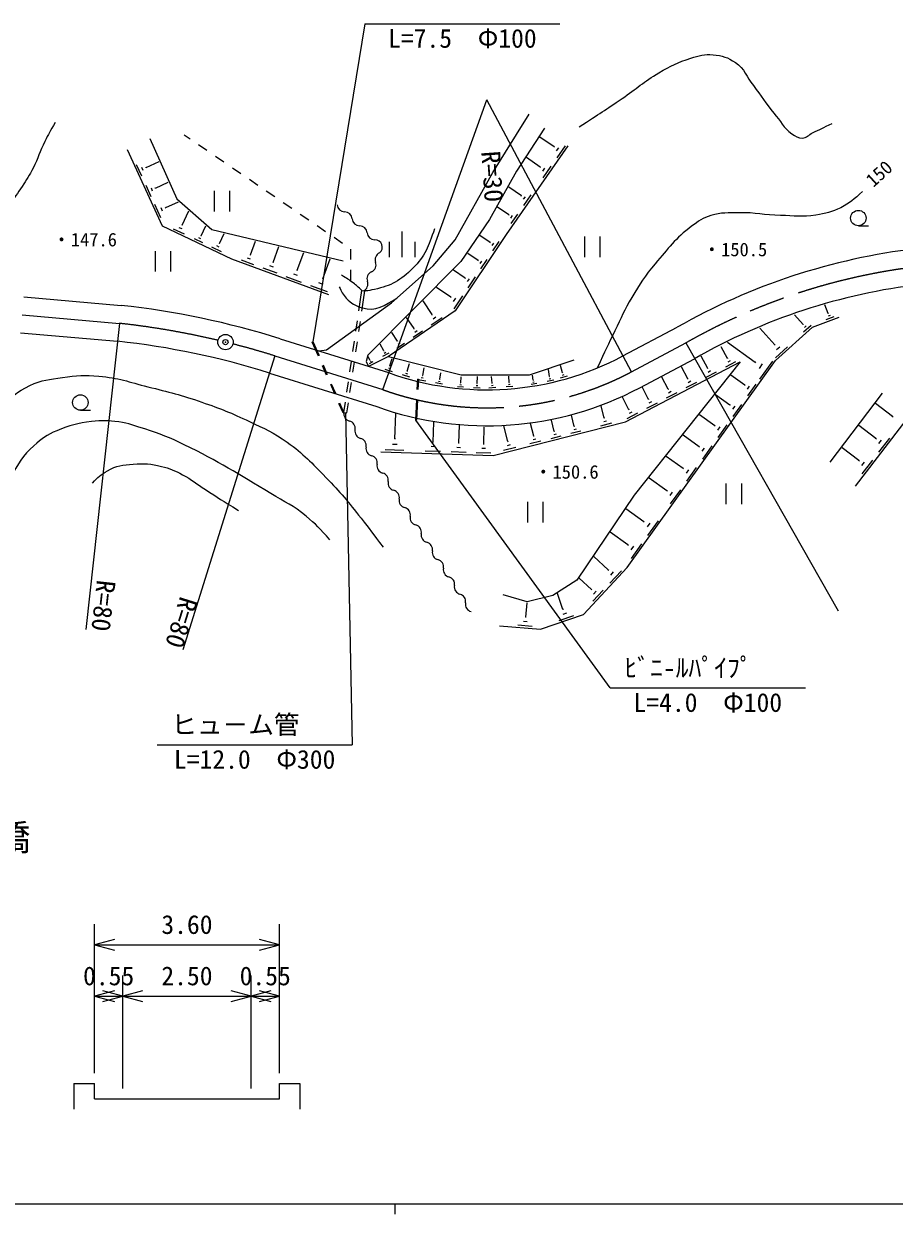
# Model space of a CAD drawing. Units: millimetres, scale not verified, with parts at other scales. Extents: x 40000 to 680000, y 20000 to 380000.
# Drawn here: x 231866 to 316642, y 204000 to 319907 of the extents above; entities that cross this region are included whole.
import ezdxf
from ezdxf.enums import TextEntityAlignment as Align

# ---------------------------------------------------------------- set-up
doc = ezdxf.new("R2010")
doc.units = ezdxf.units.MM
doc.header["$LTSCALE"] = 1000
doc.header["$PDMODE"] = 32
doc.header["$PDSIZE"] = 500
doc.linetypes.add('CHAIN', pattern=[18.5, 12, -1.5, 3.5, -1.5])
for name, color, linetype, lineweight in [('M-BGD', 7, 'Continuous', 13), ('M-BMK', 2, 'CHAIN', 13), ('M-BMK-SRVR', 3, 'Continuous', 13), ('M-STR-HTXT', 7, 'Continuous', 13), ('M-TTL-BAND', 7, 'Continuous', 13)]:
    doc.layers.add(name, color=color, linetype=linetype, lineweight=lineweight)
doc.styles.add('ＭＳ ゴシック', font='')
doc.styles.get('ＭＳ ゴシック').set_extended_font_data('MS Gothic')

msp = doc.modelspace()

# ---------------------------------------------------------------- linework, layer by layer
at = {"layer": 'M-BGD'}
for p, q in [((266821, 284288), (276979, 312517)), ((291043, 286017), (276979, 312517)), ((277562, 305426), (281099, 311104)), ((282588, 309754), (279842, 305565)), ((244147, 308748), (246774, 302854)), ((248055, 308689), (247491, 309074)), ((283520, 307921), (282137, 308884)), ((241946, 307683), (245354, 300227)), ((249706, 307560), (248880, 308124)), ((284860, 308022), (278857, 299396)), ((283495, 307885), (283545, 307957)), ((283765, 307536), (283966, 307825)), ((283810, 306864), (284612, 308016)), ((243361, 305068), (242859, 306166)), ((243769, 305918), (245040, 306499)), ((251357, 306431), (250531, 306996)), ((282167, 305942), (280822, 306878)), ((282451, 304910), (283234, 306035)), ((243503, 305630), (243377, 305905)), ((243785, 305884), (243754, 305953)), ((253008, 305303), (252182, 305867)), ((273885, 298864), (277562, 305426)), ((279842, 305565), (277236, 300865)), ((282142, 305907), (282191, 305978)), ((282407, 305567), (282602, 305848)), ((244276, 303066), (243778, 304156)), ((244416, 303624), (244292, 303897)), ((244696, 303876), (244665, 303944)), ((244681, 303910), (245938, 304485)), ((254659, 304174), (253833, 304738)), ((280326, 303159), (279096, 304014)), ((245699, 302010), (246948, 302581)), ((246774, 302854), (250183, 299872)), ((250397, 303639), (250397, 301639)), ((251897, 303639), (251897, 301639)), ((256310, 303045), (255484, 303610)), ((280304, 303127), (280348, 303190)), ((280542, 302819), (280719, 303073)), ((280582, 302225), (281290, 303242)), ((245218, 301007), (244625, 302303)), ((245384, 301671), (245236, 301995)), ((245717, 301970), (245680, 302051)), ((247299, 300314), (247953, 301695)), ((257961, 301917), (257136, 302481)), ((279116, 301304), (278017, 302069)), ((279349, 300454), (279994, 301381)), ((245354, 300227), (252100, 297032)), ((247332, 300299), (247265, 300330)), ((249134, 299260), (249604, 300251)), ((259612, 300788), (258787, 301352)), ((261263, 299659), (260438, 300224)), ((277236, 300865), (274444, 296770)), ((279096, 301275), (279136, 301333)), ((279313, 300995), (279474, 301227)), ((313150, 300243), (314150, 300243)), ((247530, 299418), (246459, 299925)), ((247281, 299930), (247013, 300056)), ((249120, 298966), (248915, 299062)), ((249160, 299248), (249108, 299272)), ((250183, 299872), (262964, 296819)), ((250915, 298518), (251374, 299487)), ((262914, 298530), (262089, 299095)), ((268720, 297182), (268720, 299682)), ((278857, 299396), (273888, 291944)), ((277300, 298605), (276280, 299285)), ((286487, 299182), (286487, 297182)), ((287987, 299182), (287987, 297182)), ((249311, 298574), (248492, 298962)), ((251122, 297717), (250164, 298170)), ((250899, 298174), (250659, 298287)), ((250945, 298504), (250885, 298532)), ((253938, 297400), (254437, 298754)), ((256153, 296675), (256718, 298209)), ((263719, 296955), (263719, 297955)), ((267470, 297182), (267470, 298682)), ((269970, 297182), (269970, 298682)), ((271744, 296351), (273885, 298864)), ((277281, 298577), (277319, 298634)), ((277497, 298309), (277649, 298537)), ((277543, 297786), (278150, 298696)), ((244670, 297776), (244670, 295776)), ((246170, 297776), (246170, 295776)), ((252100, 297032), (261543, 293553)), ((254278, 296443), (253058, 296892)), ((253956, 296977), (253650, 297090)), ((253976, 297385), (253900, 297414)), ((258504, 295906), (259139, 297631)), ((260999, 295089), (261709, 297017)), ((274444, 296770), (265368, 287648)), ((276132, 296864), (275099, 297553)), ((276112, 296836), (276151, 296893)), ((276331, 296566), (276484, 296795)), ((276377, 296037), (276990, 296956)), ((256531, 295613), (255176, 296112)), ((256173, 296206), (255834, 296331)), ((256195, 296659), (256111, 296690)), ((258550, 295888), (258457, 295923)), ((263719, 294955), (263719, 295955)), ((267695, 292744), (271744, 296351)), ((274863, 295151), (273726, 295909)), ((258921, 294732), (257425, 295283)), ((258525, 295388), (258151, 295526)), ((261458, 293797), (259811, 294404)), ((261022, 294519), (260611, 294671)), ((261050, 295070), (260947, 295108)), ((274840, 295118), (274885, 295184)), ((275093, 294805), (275271, 295071)), ((275147, 294192), (275857, 295257)), ((231866, 293318), (241348, 292484)), ((264505, 291962), (264796, 293940)), ((264796, 293940), (265093, 293897)), ((264802, 291918), (265093, 293897)), ((273452, 293296), (272053, 294228)), ((273425, 293256), (273478, 293335)), ((273789, 292156), (274634, 293422)), ((261343, 288171), (267695, 292744)), ((271653, 291589), (270749, 292917)), ((273726, 292884), (273937, 293201)), ((310208, 291696), (309894, 292538)), ((264213, 289983), (264359, 290972)), ((264510, 289939), (264656, 290929)), ((273888, 291944), (267402, 287527)), ((269884, 290236), (269152, 291311)), ((271557, 290598), (272610, 291315)), ((271620, 291566), (271686, 291611)), ((271737, 291183), (272000, 291362)), ((307789, 290634), (306936, 291579)), ((308682, 290380), (311278, 291348)), ((310773, 291373), (309992, 291082)), ((310232, 291705), (310183, 291687)), ((310393, 291498), (310197, 291425)), ((231560, 289832), (241004, 289001)), ((241176, 290742), (237900, 260922)), ((268277, 289007), (267701, 289853)), ((269803, 289404), (270688, 290006)), ((269856, 290217), (269912, 290255)), ((269954, 289895), (270175, 290046)), ((290222, 287563), (295500, 290364)), ((305021, 288639), (303544, 290276)), ((305075, 287125), (308682, 290380)), ((307812, 290654), (307766, 290613)), ((308545, 290526), (307819, 289871)), ((308076, 290498), (307895, 290334)), ((256846, 289243), (267380, 285947)), ((259963, 288906), (260055, 288945)), ((260562, 287530), (259963, 288906)), ((260653, 287570), (260055, 288945)), ((263922, 288004), (264068, 288994)), ((264219, 287961), (264364, 288950)), ((266942, 288068), (266578, 288728)), ((268210, 288320), (268941, 288817)), ((268254, 288992), (268300, 289023)), ((268335, 288726), (268518, 288850)), ((296343, 288830), (311176, 262754)), ((303112, 286943), (300394, 288890)), ((305058, 288673), (304984, 288606)), ((256323, 287572), (247367, 258941)), ((260619, 288062), (261343, 288171)), ((265368, 287648), (265199, 287028)), ((265605, 287123), (265399, 287496)), ((267402, 287527), (265452, 286551)), ((266841, 287546), (267437, 287875)), ((266923, 288058), (266960, 288079)), ((266966, 287848), (267115, 287931)), ((267402, 287527), (274461, 285718)), ((298474, 286346), (297846, 287544)), ((300393, 287318), (299796, 288457)), ((306259, 288462), (305070, 287390)), ((305491, 288417), (305194, 288149)), ((261360, 285696), (260961, 286613)), ((261451, 285736), (261052, 286653)), ((263630, 286026), (263776, 287015)), ((263927, 285982), (264073, 286971)), ((265199, 287028), (265452, 286551)), ((265549, 286833), (265880, 287016)), ((265594, 287118), (265615, 287129)), ((265618, 287001), (265701, 287047)), ((267375, 286405), (267555, 286350)), ((267509, 286600), (267554, 286587)), ((267532, 286593), (267755, 287319)), ((269216, 286082), (269442, 286819)), ((270718, 285673), (270852, 286403)), ((281105, 285718), (285481, 287176)), ((284348, 285936), (284144, 286625)), ((290470, 281142), (301644, 286993)), ((290646, 266977), (305075, 287125)), ((301644, 286993), (291306, 274015)), ((291863, 284471), (297186, 287296)), ((296542, 285339), (295925, 286517)), ((298506, 286363), (298442, 286329)), ((301197, 286984), (300209, 286467)), ((300423, 287335), (300362, 287302)), ((300671, 287087), (300424, 286957)), ((303151, 286998), (303073, 286889)), ((303793, 286786), (303480, 286349)), ((304787, 287066), (303535, 285318)), ((255801, 285902), (266264, 282629)), ((267039, 286272), (267759, 286051)), ((268717, 285756), (269446, 285532)), ((269057, 285891), (269240, 285835)), ((269193, 286089), (269239, 286075)), ((270202, 285313), (270152, 284314)), ((270202, 285313), (270302, 285308)), ((270302, 285308), (270252, 284309)), ((270253, 285286), (271014, 285146)), ((270581, 285462), (270771, 285427)), ((270694, 285677), (270742, 285668)), ((272365, 285313), (272407, 285305)), ((272386, 285309), (272498, 285916)), ((274420, 284955), (274454, 285533)), ((274461, 285718), (281105, 285718)), ((276013, 284893), (276052, 285556)), ((277477, 284913), (277434, 285566)), ((279140, 284996), (279101, 285590)), ((281492, 285205), (281399, 285711)), ((281475, 285202), (281509, 285209)), ((282827, 285113), (283481, 285234)), ((283082, 285566), (282959, 286231)), ((283036, 285354), (283200, 285384)), ((283061, 285562), (283102, 285569)), ((284126, 285420), (284816, 285624)), ((284324, 285703), (284496, 285754)), ((284327, 285929), (284370, 285942)), ((294630, 284332), (294018, 285502)), ((296575, 285356), (296510, 285322)), ((299312, 285998), (298283, 285459)), ((298764, 286104), (298507, 285970)), ((302092, 284724), (300737, 285694)), ((262158, 283862), (261759, 284779)), ((262250, 283902), (261851, 284819)), ((263339, 284047), (263485, 285036)), ((263636, 284003), (263782, 284993)), ((271978, 284969), (272647, 284846)), ((272266, 285124), (272433, 285093)), ((274092, 284606), (274704, 284570)), ((274332, 284776), (274485, 284767)), ((274401, 284956), (274439, 284954)), ((275654, 284510), (276324, 284471)), ((275917, 284697), (276085, 284687)), ((275992, 284894), (276034, 284892)), ((277158, 284474), (277851, 284519)), ((277404, 284699), (277578, 284710)), ((277456, 284911), (277499, 284914)), ((278840, 284584), (279491, 284627)), ((279071, 284795), (279234, 284806)), ((279120, 284994), (279160, 284997)), ((281280, 284828), (281825, 284929)), ((281454, 285029), (281590, 285055)), ((292721, 283329), (292111, 284495)), ((295467, 283984), (294439, 283446)), ((294662, 284348), (294598, 284315)), ((294920, 284091), (294663, 283956)), ((297385, 284989), (296350, 284446)), ((296834, 285096), (296575, 284960)), ((302117, 284759), (302067, 284689)), ((302529, 284623), (302328, 284343)), ((303166, 284803), (302363, 283682)), ((262956, 282029), (262557, 282945)), ((263048, 282068), (262649, 282985)), ((263048, 282068), (263193, 283058)), ((263344, 282025), (263490, 283014)), ((270102, 283315), (270002, 281318)), ((270202, 283310), (270102, 281313)), ((290801, 282334), (290164, 283550)), ((293555, 282983), (292531, 282447)), ((292753, 283346), (292689, 283312)), ((293010, 283089), (292754, 282955)), ((300648, 282772), (299222, 283793)), ((301770, 282854), (300932, 281683)), ((315454, 283948), (310381, 277225)), ((316487, 281663), (314824, 282947)), ((237375, 282280), (238375, 282280)), ((262956, 282029), (263048, 282068)), ((263048, 282068), (263344, 282025)), ((268016, 279490), (268095, 281972)), ((285478, 280709), (285206, 281786)), ((288407, 281523), (288108, 282708)), ((291646, 281983), (290608, 281440)), ((290833, 282351), (290768, 282317)), ((291094, 282091), (290834, 281955)), ((299167, 280769), (297668, 281842)), ((300674, 282808), (300622, 282735)), ((301105, 282667), (300895, 282374)), ((318205, 281870), (312826, 274902)), ((316520, 281706), (316454, 281621)), ((270002, 281318), (270102, 281313)), ((271736, 279184), (271798, 281121)), ((274236, 279069), (274292, 280840)), ((276666, 278987), (276720, 280673)), ((277580, 277886), (290470, 281142)), ((279010, 279227), (278619, 280777)), ((281530, 279761), (281216, 281004)), ((283528, 280221), (283254, 281308)), ((285509, 280717), (285448, 280702)), ((289118, 281007), (288027, 280731)), ((288626, 281231), (288353, 281162)), ((288441, 281532), (288373, 281515)), ((299195, 280807), (299140, 280731)), ((299644, 280659), (299425, 280353)), ((300339, 280855), (299463, 279632)), ((314838, 279513), (313192, 280784)), ((268073, 279488), (267959, 279491)), ((281741, 279479), (281479, 279413)), ((281563, 279769), (281497, 279753)), ((284168, 279756), (283186, 279509)), ((283725, 279958), (283480, 279896)), ((283559, 280229), (283498, 280214)), ((286113, 280248), (285139, 280002)), ((285674, 280448), (285430, 280386)), ((297648, 278714), (296074, 279841)), ((314871, 279555), (314806, 279471)), ((315374, 279369), (315113, 279031)), ((316171, 279563), (315128, 278212)), ((266626, 278238), (277580, 277886)), ((268893, 278366), (267068, 278424)), ((268226, 278935), (267770, 278950)), ((272464, 278251), (270949, 278300)), ((271911, 278724), (271532, 278736)), ((271783, 279183), (271688, 279186)), ((274936, 278172), (273479, 278218)), ((274404, 278626), (274039, 278638)), ((274281, 279068), (274190, 279071)), ((276833, 278546), (276471, 278558)), ((276711, 278986), (276621, 278989)), ((279799, 278653), (278588, 278347)), ((279253, 278902), (278951, 278825)), ((279048, 279237), (278972, 279217)), ((282215, 279263), (281164, 278998)), ((297677, 278754), (297619, 278674)), ((298145, 278599), (297916, 278281)), ((298870, 278804), (297957, 277529)), ((313199, 277374), (311568, 278633)), ((277363, 278094), (275913, 278140)), ((296089, 276606), (294439, 277788)), ((313231, 277416), (313166, 277332)), ((313730, 277232), (313471, 276897)), ((314519, 277424), (313485, 276084)), ((296119, 276647), (296060, 276564)), ((296607, 276486), (296369, 276154)), ((297363, 276699), (296411, 275370)), ((294490, 274443), (292761, 275681)), ((300256, 275137), (300256, 273137)), ((301756, 275137), (301756, 273137)), ((291306, 274015), (285719, 265745)), ((294521, 274486), (294459, 274400)), ((295029, 274318), (294781, 273972)), ((295816, 274540), (294825, 273156)), ((280929, 273356), (280929, 271356)), ((282429, 273356), (282429, 271356)), ((292268, 271411), (290515, 272666)), ((292300, 271456), (292236, 271366)), ((292829, 271281), (292571, 270921)), ((293648, 271512), (292616, 270072)), ((290691, 269169), (288980, 270394)), ((290722, 269214), (290659, 269125)), ((291240, 269043), (290987, 268690)), ((292041, 269269), (291032, 267859)), ((288773, 266729), (287380, 268028)), ((286379, 262402), (290646, 266977)), ((288808, 266767), (288737, 266691)), ((290074, 266657), (288936, 265436)), ((285719, 265745), (283387, 264249)), ((287158, 264817), (285964, 265931)), ((289281, 266540), (288996, 266235)), ((280880, 263633), (278548, 264293)), ((284383, 262881), (283846, 264428)), ((287189, 264851), (287126, 264784)), ((288299, 264753), (287301, 263683)), ((287603, 264651), (287354, 264384)), ((280761, 262121), (280886, 263537)), ((283387, 264249), (280880, 263633)), ((280805, 262117), (280718, 262124)), ((282199, 260950), (286379, 262402)), ((285396, 262272), (283966, 261775)), ((284428, 262897), (284338, 262866)), ((284711, 262515), (284353, 262390)), ((278196, 261302), (282199, 260950)), ((281385, 261222), (279990, 261345)), ((280899, 261687), (280550, 261717))]:
    msp.add_line(p, q, dxfattribs=at)
for centre in [(313150, 300993), (237375, 283030)]:
    msp.add_circle(centre, 750, dxfattribs=at)
for centre, radius, start, end in [((263106, 302323), 725, 183.51828, 270.72392), ((263124, 300873), 725, 3.51828, 90.72392), ((264571, 300962), 725, 183.51828, 270.72392), ((264589, 299512), 725, 3.51828, 90.72392), ((266037, 299601), 725, 183.51828, 270.72392), ((266055, 298151), 725, 309.95832, 90.72392), ((326009, 236678), 61750, 96.71466, 119.60925), ((266806, 296928), 725, 113.18665, 200.39229), ((266018, 295090), 725, 113.18665, 200.39229), ((265447, 296423), 725, 293.18665, 20.39229), ((264659, 294585), 725, 293.18665, 20.39229), ((326009, 236678), 58250, 96.71466, 119.6582), ((232440, 211221), 81750, 72.6299, 83.74372), ((232440, 211221), 78250, 72.6299, 83.71654), ((276979, 312517), 28250, 250.13559, 297.95587), ((276979, 312517), 31750, 250.27711, 297.95586), ((263759, 281930), 725, 168.96108, 256.16672), ((263413, 280522), 725, 348.96108, 76.16672), ((264836, 280244), 725, 168.96108, 256.16672), ((264489, 278836), 725, 348.96108, 76.16672), ((265912, 278558), 725, 168.96108, 256.16672), ((265565, 277151), 725, 348.96108, 76.16672), ((266989, 276873), 725, 168.96108, 256.16672), ((266642, 275465), 725, 348.96108, 76.16672), ((268065, 275187), 725, 168.96108, 256.16672), ((267718, 273779), 725, 348.96108, 76.16672), ((269142, 273502), 725, 168.96108, 256.16672), ((268795, 272094), 725, 348.96108, 76.16672), ((270218, 271816), 725, 168.96108, 256.16672), ((269871, 270408), 725, 348.96108, 76.16672), ((271295, 270131), 725, 168.96108, 256.16672), ((270948, 268723), 725, 348.96108, 76.16672), ((272371, 268445), 725, 168.96108, 256.16672), ((272024, 267037), 725, 348.96108, 76.16672), ((273448, 266759), 725, 168.96108, 256.16672), ((273101, 265351), 725, 348.96108, 76.16672), ((274524, 265074), 725, 168.96108, 256.16672), ((274177, 263666), 725, 348.96108, 76.16672), ((275600, 263388), 725, 168.96108, 256.16672)]:
    msp.add_arc(centre, radius, start, end, dxfattribs=at)
for points, knots in [([(285960, 309874), (287991, 311191), (288522, 311531), (290138, 312632), (291553, 313595), (292260, 314267), (293732, 315139), (294876, 315817), (295555, 316167), (296825, 316560), (297645, 316814), (298144, 316983), (298998, 316894), (299891, 316801), (300431, 316651), (301171, 316142), (302091, 315509), (302248, 314773), (302926, 313885), (303719, 312848), (304104, 312220), (304932, 311211), (305592, 310406), (305833, 309801), (306687, 309205), (307035, 308962), (307266, 308780), (307690, 308787), (308128, 308794), (308300, 309095), (308693, 309289), (309439, 309657), (309681, 309767), (310615, 310208)], [0, 0, 0, 0, 1, 1, 1, 2, 2, 2, 3, 3, 3, 4, 4, 4, 5, 5, 5, 6, 6, 6, 7, 7, 7, 8, 8, 8, 9, 9, 9, 10, 10, 10, 11, 11, 11, 11]), ([(234927, 310294), (234420, 309427), (234283, 309177), (233909, 308439), (233413, 307458), (233283, 306839), (232772, 305866), (232392, 305142), (232158, 304744), (231695, 304070), (231234, 303399), (231023, 302952), (230378, 302454), (229841, 302039), (229477, 301858), (228822, 301676), (227964, 301438), (227439, 301531), (226548, 301497), (225497, 301456), (224905, 301557), (223855, 301497), (223079, 301452), (222640, 301420), (221880, 301257), (221114, 301094), (220690, 300957), (219965, 300659), (219037, 300277), (218578, 299930), (217691, 299462), (216895, 299042), (216445, 298815), (215656, 298385), (215068, 298064), (214804, 297730), (214160, 297547), (213530, 297367), (213089, 297355), (212484, 297607), (211980, 297816), (211839, 298177), (211526, 298624), (211280, 298976), (211198, 299130), (210988, 299582)], [0, 0, 0, 0, 1, 1, 1, 2, 2, 2, 3, 3, 3, 4, 4, 4, 5, 5, 5, 6, 6, 6, 7, 7, 7, 8, 8, 8, 9, 9, 9, 10, 10, 10, 11, 11, 11, 12, 12, 12, 13, 13, 13, 14, 14, 14, 15, 15, 15, 15]), ([(313551, 303584), (312707, 302790), (312365, 302460), (311443, 302003), (310553, 301561), (309986, 301432), (309005, 301278), (307683, 301071), (306917, 301207), (305579, 301245), (303993, 301290), (303113, 301536), (301527, 301509), (300454, 301490), (299822, 301547), (298793, 301245), (297985, 301008), (297593, 300689), (296915, 300191), (295309, 299012), (294647, 298053), (293357, 296534), (292351, 295351), (291875, 294609), (291084, 293273), (290356, 292045), (290065, 291293), (289437, 290012), (288747, 288606), (288537, 288148), (287721, 286389)], [0, 0, 0, 0, 1, 1, 1, 2, 2, 2, 3, 3, 3, 4, 4, 4, 5, 5, 5, 6, 6, 6, 7, 7, 7, 8, 8, 8, 9, 9, 9, 10, 10, 10, 10]), ([(271866, 299941), (271276, 298218), (270974, 297309), (269760, 296107), (268571, 294931), (267646, 294389), (266010, 294043), (265655, 293967), (265502, 293917), (265093, 293897)], [0, 0, 0, 0, 1, 1, 1, 2, 2, 2, 3, 3, 3, 3]), ([(264796, 293940), (264411, 294300), (264292, 294406), (263946, 294675), (263524, 295002), (263356, 295099), (262808, 295433)], [0, 0, 0, 0, 1, 1, 1, 2, 2, 2, 2]), ([(262598, 294295), (262813, 293792), (262939, 293576), (263272, 293200), (263749, 292661), (264164, 292466), (264850, 292248), (266144, 291838), (267012, 292525), (268196, 293190)], [0, 0, 0, 0, 1, 1, 1, 2, 2, 2, 3, 3, 3, 3]), ([(227967, 274418), (227861, 275560), (227844, 275932), (227881, 276902), (227929, 278153), (227911, 278900), (228352, 280071), (228725, 281060), (228987, 281630), (229680, 282427), (230601, 283485), (231192, 284105), (232464, 284697), (233619, 285234), (234372, 285285), (235633, 285468), (237008, 285667), (237803, 285707), (239188, 285596), (241082, 285445), (242098, 285026), (243942, 284568), (246018, 284054), (247187, 283765), (249210, 283069), (251055, 282435), (252074, 282025), (253835, 281185), (255315, 280479), (256188, 280130), (257518, 279172), (259133, 278009), (259904, 277176), (261287, 275746), (262714, 274270), (263439, 273371), (264713, 271763), (265574, 270677), (265858, 270308), (266855, 268936)], [0, 0, 0, 0, 1, 1, 1, 2, 2, 2, 3, 3, 3, 4, 4, 4, 5, 5, 5, 6, 6, 6, 7, 7, 7, 8, 8, 8, 9, 9, 9, 10, 10, 10, 11, 11, 11, 12, 12, 12, 13, 13, 13, 13]), ([(261673, 269664), (260693, 270791), (260341, 271158), (259360, 271977), (258142, 272994), (257292, 273340), (255934, 274161), (252697, 276119), (250900, 277264), (247497, 278915), (246038, 279623), (245186, 279960), (243642, 280457), (242669, 280770), (242127, 280993), (241115, 281142), (240089, 281293), (239491, 281300), (238460, 281185), (237101, 281034), (236342, 280803), (235076, 280286), (234114, 279892), (233639, 279505), (232849, 278829), (231685, 277834), (231387, 277157), (230537, 275660)], [0, 0, 0, 0, 1, 1, 1, 2, 2, 2, 3, 3, 3, 4, 4, 4, 5, 5, 5, 6, 6, 6, 7, 7, 7, 8, 8, 8, 9, 9, 9, 9]), ([(238546, 275189), (239095, 275785), (239364, 276020), (240002, 276388), (240884, 276898), (241514, 276939), (242529, 277031), (243598, 277127), (244226, 277071), (245270, 276817), (246109, 276612), (246557, 276397), (247325, 276003), (248250, 275528), (248678, 275109), (249552, 274547), (250797, 273745), (251202, 273499), (252764, 272534)], [0, 0, 0, 0, 1, 1, 1, 2, 2, 2, 3, 3, 3, 4, 4, 4, 5, 5, 5, 6, 6, 6, 6])]:
    msp.add_open_spline(points, degree=3, knots=knots, dxfattribs=at)
at = {"layer": 'M-BMK'}
for p, q in [((231713, 291575), (241176, 290742)), ((291043, 286017), (296343, 288830)), ((256323, 287572), (266821, 284288))]:
    msp.add_line(p, q, dxfattribs=at)
for centre, radius, start, end in [((326009, 236678), 60000, 96.71466, 119.63319), ((232440, 211221), 80000, 76.74775, 83.73035), ((232440, 211221), 80000, 72.6299, 75.67345), ((276979, 312517), 30000, 250.20945, 297.95586)]:
    msp.add_arc(centre, radius, start, end, dxfattribs=at)
at = {"layer": 'M-BMK-SRVR'}
msp.add_circle((251508, 288915), 750, dxfattribs=at)
msp.add_point((251508, 288915), dxfattribs=at)
at = {"layer": 'M-STR-HTXT'}
for p, q in [((265081, 319907), (260009, 288926)), ((265081, 319907), (284081, 319907)), ((263196, 282047), (263850, 249704)), ((288988, 255240), (270052, 281315)), ((288988, 255240), (307988, 255240)), ((244850, 249704), (263850, 249704)), ((238755, 217738), (238755, 232238)), ((256755, 217738), (256755, 232238)), ((240687, 230755), (238755, 230238)), ((256755, 230238), (254823, 230755)), ((238755, 230238), (256755, 230238)), ((238755, 230238), (240687, 229720)), ((254823, 229720), (256755, 230238)), ((241505, 216238), (241505, 227238)), ((254005, 216238), (254005, 227238)), ((240687, 225755), (238755, 225238)), ((238755, 225238), (241505, 225238)), ((238755, 225238), (240687, 224720)), ((241505, 225238), (239573, 225755)), ((239573, 224720), (241505, 225238)), ((243437, 225755), (241505, 225238)), ((241505, 225238), (254005, 225238)), ((241505, 225238), (243437, 224720)), ((254005, 225238), (252073, 225755)), ((252073, 224720), (254005, 225238)), ((255937, 225755), (254005, 225238)), ((254005, 225238), (256755, 225238)), ((254005, 225238), (255937, 224720)), ((256755, 225238), (254823, 225755)), ((254823, 224720), (256755, 225238)), ((236755, 216738), (238755, 216738)), ((236755, 216738), (236755, 214238)), ((238755, 215238), (238755, 216738)), ((256755, 215238), (256755, 216738)), ((256755, 216738), (258755, 216738)), ((258755, 216738), (258755, 214238)), ((238755, 215238), (241505, 215238)), ((241505, 215238), (254005, 215238)), ((254005, 215238), (256755, 215238))]:
    msp.add_line(p, q, dxfattribs=at)
at = {"layer": 'M-TTL-BAND'}
for p, q in [((40000, 205000), (579000, 205000)), ((268000, 205000), (268000, 204000))]:
    msp.add_line(p, q, dxfattribs=at)

# ---------------------------------------------------------------- texts
at = {"layer": 'M-BGD', "style": 'ＭＳ ゴシック'}
msp.add_text('\u3000\u3000R=30', height=1833, rotation=274.083, dxfattribs=at).set_placement((276979, 312517), align=Align.MIDDLE_LEFT)
msp.add_text('150', height=1320, rotation=42.32, dxfattribs=at).set_placement((315168, 305321), align=Align.MIDDLE_CENTER)
for s, p in [('・147.6', (234645, 298895)), ('・150.5', (297982, 297932)), ('・150.6', (281563, 276277))]:
    msp.add_text(s, height=1320, dxfattribs=at).set_placement(p, align=Align.MIDDLE_LEFT)
msp.add_text('R=80', height=1833, rotation=263.73, dxfattribs=at).set_placement((237900, 260922), align=Align.BOTTOM_RIGHT)
msp.add_text('R=80', height=1833, rotation=252.63, dxfattribs=at).set_placement((247367, 258941), align=Align.TOP_RIGHT)
at = {"layer": 'M-STR-HTXT', "style": 'ＭＳ ゴシック'}
for s, p in [('L=7.5\u3000Φ100', (274581, 319407)), ('L=4.0\u3000Φ100', (298488, 254740)), ('L=12.0\u3000Φ300', (254350, 249204))]:
    msp.add_text(s, height=1833, dxfattribs=at).set_placement(p, align=Align.TOP_CENTER)
for s, height, p in [('ﾋﾞﾆ-ﾙﾊﾟｲﾌﾟ', 1833, (290363, 255740)), ('ヒュ－ム管', 1833, (246225, 250204)), ('橋名\u3000\u3000\u3000第4植松橋', 2566, (199271, 238641))]:
    msp.add_text(s, height=height, dxfattribs=at).set_placement(p, align=Align.BOTTOM_LEFT)
for s, p in [('3.60', (247755, 230738)), ('0.55', (240130, 225738)), ('2.50', (247755, 225738)), ('0.55', (255380, 225738))]:
    msp.add_text(s, height=1833, dxfattribs=at).set_placement(p, align=Align.BOTTOM_CENTER)

doc.saveas('drawing.dxf')
